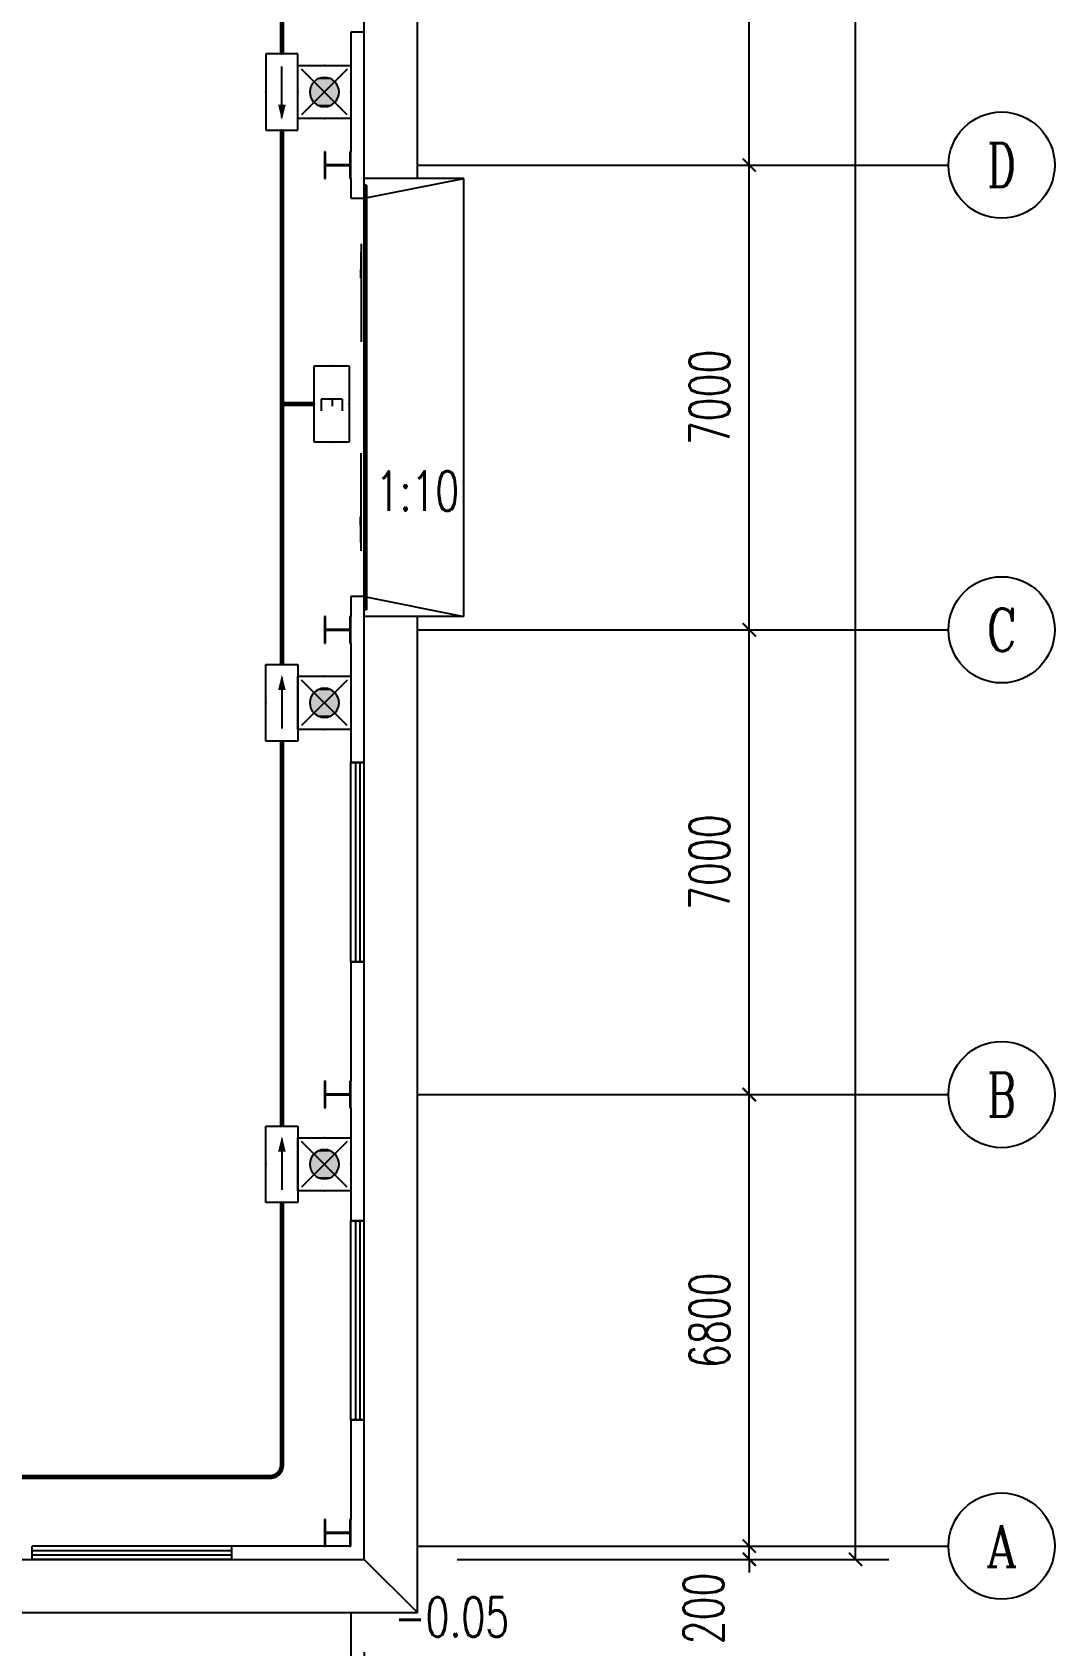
# Model space of a CAD drawing. Extents: x -417156 to 1571408, y 205758 to 1045562.
# Drawn here: x 1173902 to 1189302, y 893153 to 917454 of the extents above; entities that cross this region are included whole.
import ezdxf
from ezdxf.enums import TextEntityAlignment as Align

# ---------------------------------------------------------------- set-up
doc = ezdxf.new("R2010")
doc.units = 0
doc.header["$LTSCALE"] = 1000
doc.header["$MEASUREMENT"] = 0
doc.layers.get('0').update_dxf_attribs({"linetype": 'CONTINUOUS'})
doc.layers.get('DEFPOINTS').update_dxf_attribs({"linetype": 'CONTINUOUS'})
for name, color, linetype in [('AXIS', 3, 'CONTINUOUS'), ('AXIS_TEXT', 7, 'CONTINUOUS'), ('COLUMN', 99, 'CONTINUOUS'), ('DIM_SYMB', 3, 'CONTINUOUS'), ('EQUIP-照明', 3, 'CONTINUOUS'), ('GROUND', 2, 'CONTINUOUS'), ('PUB_TEXT', 7, 'CONTINUOUS'), ('STAIR', 2, 'CONTINUOUS'), ('WALL', 9, 'CONTINUOUS'), ('WINDOW', 99, 'CONTINUOUS'), ('WIRE-照明', 1, 'CONTINUOUS')]:
    doc.layers.add(name, color=color, linetype=linetype)
doc.styles.add('_TCH_AXIS', font='COMPLEX', dxfattribs={"bigfont": 'GBCBIG'})
doc.styles.add('_TCH_DIM', font='SIMPLEX', dxfattribs={"bigfont": 'GBCBIG'})
doc.styles.add('_TEL_DIM', font='SIMPLEX', dxfattribs={"width": 0.8, "height": 3.5, "bigfont": 'HZTXT'})
doc.styles.add('COMPLEX', font='COMPLEX')
doc.styles.add('DIM_FONT', font='SIMPLEX', dxfattribs={"width": 0.7, "bigfont": 'GBCBIG'})
doc.styles.get("Standard").update_dxf_attribs({"font": 'gbenor.shx', "bigfont": 'gbcbig.shx'})
doc.dimstyles.new('DIMN200', dxfattribs={"dimscale": 2, "dimtxt": 300, "dimasz": 100, "dimexe": 250, "dimexo": 300, "dimgap": 150, "dimtad": 1, "dimdec": 0, "dimzin": 0, "dimtxsty": 'DIM_FONT', "dimblk": 'ARCHTICK', "dimcen": 0.09, "dimclrt": 7, "dimazin": 3, "dimtfac": 1, "dimtdec": 0, "dimtix": 1, "dimtmove": 0, "dimatfit": 3, "dimtolj": 1, "dimtzin": 0})

# ---------------------------------------------------------------- blocks, each defined once
blk = doc.blocks.new('_AXISO')
blk.add_circle((0, 0), 0.5)
at = {"layer": 'AXIS_TEXT', "style": 'COMPLEX', "width": 1.041667}
blk.add_attdef('A', text='', height=0.56, dxfattribs=at).set_placement((-0.25, -0.28), (0.25, -0.28), align=Align.FIT)
blk = doc.blocks.new('_ARCHTICK')
at = {"color": 0, "linetype": 'BYBLOCK', "const_width": 0.15}
blk.add_lwpolyline([(-0.5, -0.5), (0.5, 0.5)], dxfattribs=at)
blk = doc.blocks.new('*D72')
at = {"layer": 'AXIS', "color": 0}
for p, q in [((353709, 286158), (360209, 286158)), ((359709, 216158), (359709, 286158)), ((353709, 216158), (360209, 216158))]:
    blk.add_line(p, q, dxfattribs=at)
at = {"layer": 'DEFPOINTS', "color": 0}
for p in [(353109, 286158), (359709, 286158), (353109, 216158)]:
    blk.add_point(p, dxfattribs=at)
at = {"layer": 'AXIS', "color": 0, "xscale": 200, "yscale": 200, "zscale": 200}
for p, rotation in [((359709, 286158), 90), ((359709, 216158), 270)]:
    blk.add_blockref('_ARCHTICK', p, dxfattribs=dict(at, rotation=rotation))
at = {"layer": 'AXIS', "color": 7, "insert": (359109, 251158), "char_height": 600, "attachment_point": 5, "rotation": 90, "style": 'DIM_FONT'}
blk.add_mtext('\\A1;70000', dxfattribs=at)
blk = doc.blocks.new('*D73')
at = {"layer": 'AXIS', "color": 0}
for p, q in [((358109, 216358), (358109, 216558)), ((353709, 216358), (358609, 216358)), ((358109, 216158), (358109, 216358)), ((353709, 216158), (358609, 216158)), ((358109, 216158), (358109, 215958))]:
    blk.add_line(p, q, dxfattribs=at)
at = {"layer": 'DEFPOINTS', "color": 0}
for p in [(353109, 216358), (358109, 216358), (353109, 216158)]:
    blk.add_point(p, dxfattribs=at)
at = {"layer": 'AXIS', "color": 0, "xscale": 200, "yscale": 200, "zscale": 200}
for p, rotation in [((358109, 216358), 270), ((358109, 216158), 90)]:
    blk.add_blockref('_ARCHTICK', p, dxfattribs=dict(at, rotation=rotation))
at = {"layer": 'AXIS', "color": 7, "insert": (357419, 215418), "char_height": 600, "attachment_point": 5, "rotation": 90, "style": 'DIM_FONT'}
blk.add_mtext('\\A1;200', dxfattribs=at)
blk = doc.blocks.new('*D74')
at = {"layer": 'AXIS', "color": 0}
for p, q in [((353709, 223158), (358609, 223158)), ((358109, 216358), (358109, 223158)), ((353709, 216358), (358609, 216358))]:
    blk.add_line(p, q, dxfattribs=at)
at = {"layer": 'DEFPOINTS', "color": 0}
for p in [(353109, 223158), (358109, 223158), (353109, 216358)]:
    blk.add_point(p, dxfattribs=at)
at = {"layer": 'AXIS', "color": 0, "xscale": 200, "yscale": 200, "zscale": 200}
for p, rotation in [((358109, 223158), 90), ((358109, 216358), 270)]:
    blk.add_blockref('_ARCHTICK', p, dxfattribs=dict(at, rotation=rotation))
at = {"layer": 'AXIS', "color": 7, "insert": (357509, 219758), "char_height": 600, "attachment_point": 5, "rotation": 90, "style": 'DIM_FONT'}
blk.add_mtext('\\A1;6800', dxfattribs=at)
blk = doc.blocks.new('*D75')
at = {"layer": 'AXIS', "color": 0}
for p, q in [((353709, 230158), (358609, 230158)), ((358109, 223158), (358109, 230158)), ((353709, 223158), (358609, 223158))]:
    blk.add_line(p, q, dxfattribs=at)
at = {"layer": 'DEFPOINTS', "color": 0}
for p in [(353109, 230158), (358109, 230158), (353109, 223158)]:
    blk.add_point(p, dxfattribs=at)
at = {"layer": 'AXIS', "color": 0, "xscale": 200, "yscale": 200, "zscale": 200}
for p, rotation in [((358109, 230158), 90), ((358109, 223158), 270)]:
    blk.add_blockref('_ARCHTICK', p, dxfattribs=dict(at, rotation=rotation))
at = {"layer": 'AXIS', "color": 7, "insert": (357509, 226658), "char_height": 600, "attachment_point": 5, "rotation": 90, "style": 'DIM_FONT'}
blk.add_mtext('\\A1;7000', dxfattribs=at)
blk = doc.blocks.new('*D76')
at = {"layer": 'AXIS', "color": 0}
for p, q in [((353709, 237158), (358609, 237158)), ((358109, 230158), (358109, 237158)), ((353709, 230158), (358609, 230158))]:
    blk.add_line(p, q, dxfattribs=at)
at = {"layer": 'DEFPOINTS', "color": 0}
for p in [(353109, 237158), (358109, 237158), (353109, 230158)]:
    blk.add_point(p, dxfattribs=at)
at = {"layer": 'AXIS', "color": 0, "xscale": 200, "yscale": 200, "zscale": 200}
for p, rotation in [((358109, 237158), 90), ((358109, 230158), 270)]:
    blk.add_blockref('_ARCHTICK', p, dxfattribs=dict(at, rotation=rotation))
at = {"layer": 'AXIS', "color": 7, "insert": (357509, 233658), "char_height": 600, "attachment_point": 5, "rotation": 90, "style": 'DIM_FONT'}
blk.add_mtext('\\A1;7000', dxfattribs=at)
blk = doc.blocks.new('*D77')
at = {"layer": 'AXIS', "color": 0}
for p, q in [((353709, 244158), (358609, 244158)), ((358109, 237158), (358109, 244158)), ((353709, 237158), (358609, 237158))]:
    blk.add_line(p, q, dxfattribs=at)
at = {"layer": 'DEFPOINTS', "color": 0}
for p in [(353109, 244158), (358109, 244158), (353109, 237158)]:
    blk.add_point(p, dxfattribs=at)
at = {"layer": 'AXIS', "color": 0, "xscale": 200, "yscale": 200, "zscale": 200}
for p, rotation in [((358109, 244158), 90), ((358109, 237158), 270)]:
    blk.add_blockref('_ARCHTICK', p, dxfattribs=dict(at, rotation=rotation))
at = {"layer": 'AXIS', "color": 7, "insert": (357509, 240658), "char_height": 600, "attachment_point": 5, "rotation": 90, "style": 'DIM_FONT'}
blk.add_mtext('\\A1;7000', dxfattribs=at)
blk = doc.blocks.new('$WINLIB2D$00000001')
for p, q in [((-0.5, 0.5), (0.5, 0.5)), ((-0.5, 0.5), (-0.5, -0.5)), ((0.5, -0.5), (0.5, 0.5)), ((0.5, 0.1667), (-0.5, 0.1667)), ((0.5, -0.1667), (-0.5, -0.1667)), ((-0.5, -0.5), (0.5, -0.5))]:
    blk.add_line(p, q)
blk = doc.blocks.new('$DORLIB2D$00000130')
at = {"color": 0, "linetype": 'CONTINUOUS'}
for p, q in [((-0.5333, 0.6601), (-0.5333, 0.5127)), ((0, 0.6601), (-0.5333, 0.6601)), ((0, 0.5127), (0, 0.6601)), ((0.5333, 0.6601), (0, 0.6601)), ((0.5333, 0.6601), (0.5333, 0.5127)), ((0, 0.5127), (-0.5333, 0.5127)), ((0.5333, 0.5127), (0, 0.5127)), ((-0.3853, 0.2694), (-0.1396, 0.2694)), ((-0.3853, 0.2694), (-0.2999, 0.2144)), ((-0.2999, 0.2144), (-0.2999, 0.2694)), ((0.3853, 0.2694), (0.1396, 0.2694)), ((0.2999, 0.2144), (0.2999, 0.2694)), ((0.3853, 0.2694), (0.2999, 0.2144))]:
    blk.add_line(p, q, dxfattribs=at)
blk = doc.blocks.new('*D85')
at = {"layer": 'AXIS', "color": 0}
for p, q in [((237909, 214758), (237909, 208258)), ((352309, 214758), (352309, 208258)), ((237909, 208758), (352309, 208758))]:
    blk.add_line(p, q, dxfattribs=at)
at = {"layer": 'DEFPOINTS', "color": 0}
for p in [(237909, 215358), (352309, 215358), (352309, 208758)]:
    blk.add_point(p, dxfattribs=at)
at = {"layer": 'AXIS', "color": 0, "xscale": 200, "yscale": 200, "zscale": 200, "rotation": 180}
blk.add_blockref('_ARCHTICK', (237909, 208758), dxfattribs=at)
at = {"layer": 'AXIS', "color": 0, "xscale": 200, "yscale": 200, "zscale": 200}
blk.add_blockref('_ARCHTICK', (352309, 208758), dxfattribs=at)
at = {"layer": 'AXIS', "color": 7, "insert": (295109, 209358), "char_height": 600, "attachment_point": 5, "style": 'DIM_FONT'}
blk.add_mtext('\\A1;114400', dxfattribs=at)
blk = doc.blocks.new('*D104')
at = {"layer": 'AXIS', "color": 0}
for p, q in [((345509, 214758), (345509, 209858)), ((352109, 214758), (352109, 209858)), ((345509, 210358), (352109, 210358))]:
    blk.add_line(p, q, dxfattribs=at)
at = {"layer": 'DEFPOINTS', "color": 0}
for p in [(345509, 215358), (352109, 215358), (352109, 210358)]:
    blk.add_point(p, dxfattribs=at)
at = {"layer": 'AXIS', "color": 0, "xscale": 200, "yscale": 200, "zscale": 200, "rotation": 180}
blk.add_blockref('_ARCHTICK', (345509, 210358), dxfattribs=at)
at = {"layer": 'AXIS', "color": 0, "xscale": 200, "yscale": 200, "zscale": 200}
blk.add_blockref('_ARCHTICK', (352109, 210358), dxfattribs=at)
at = {"layer": 'AXIS', "color": 7, "insert": (348809, 210958), "char_height": 600, "attachment_point": 5, "style": 'DIM_FONT'}
blk.add_mtext('\\A1;6600', dxfattribs=at)
blk = doc.blocks.new('*D105')
at = {"layer": 'AXIS', "color": 0}
for p, q in [((352109, 214758), (352109, 209858)), ((352309, 214758), (352309, 209858)), ((352109, 210358), (351909, 210358)), ((352109, 210358), (352309, 210358)), ((352309, 210358), (352509, 210358))]:
    blk.add_line(p, q, dxfattribs=at)
at = {"layer": 'DEFPOINTS', "color": 0}
for p in [(352109, 215358), (352309, 215358), (352309, 210358)]:
    blk.add_point(p, dxfattribs=at)
at = {"layer": 'AXIS', "color": 0, "xscale": 200, "yscale": 200, "zscale": 200}
blk.add_blockref('_ARCHTICK', (352109, 210358), dxfattribs=at)
at = {"layer": 'AXIS', "color": 0, "xscale": 200, "yscale": 200, "zscale": 200, "rotation": 180}
blk.add_blockref('_ARCHTICK', (352309, 210358), dxfattribs=at)
at = {"layer": 'AXIS', "color": 7, "insert": (353049, 211048), "char_height": 600, "attachment_point": 5, "style": 'DIM_FONT'}
blk.add_mtext('\\A1;200', dxfattribs=at)
blk = doc.blocks.new('$EQUIP$00001776')
for p, q in [((0.72, 0.66), (-0.72, 0.66)), ((-0.72, 0.66), (-0.72, 0)), ((0.72, 0), (0.72, 0.66)), ((-0.72, 0), (0.72, 0))]:
    blk.add_line(p, q)
for p in [(0, 0.66), (-0.72, 0.33), (0.72, 0.33), (0, 0)]:
    blk.add_point(p)
blk = doc.blocks.new('$EQUIP$00001167')
for p, q in [((-0.429, 0.429), (0.429, -0.429)), ((-0.429, -0.429), (0.429, 0.429))]:
    blk.add_line(p, q)
blk.add_lwpolyline([(-0.5, 0.5), (-0.5, -0.5), (0.5, -0.5), (0.5, 0.5)], close=True)
blk.add_circle((0, 0), 0.275)
for p in [(0, 0.5), (-0.5, 0), (0.5, 0), (0, -0.5)]:
    blk.add_point(p)
for points in [[(-0.238, 0.137), (0.238, 0.137), (-0.275, 0), (0.275, 0)], [(-0.238, -0.137), (0.238, -0.137), (-0.275, 0), (0.275, 0)], [(-0.137, 0.238), (0.137, 0.238), (-0.238, 0.137), (0.238, 0.137)], [(0, 0.275), (0, 0.275), (-0.137, 0.238), (0.137, 0.238)], [(-0.137, -0.238), (0.137, -0.238), (-0.238, -0.137), (0.238, -0.137)], [(0, -0.275), (0, -0.275), (-0.137, -0.238), (0.137, -0.238)]]:
    blk.add_solid(points)
at = {"flags": 9}
blk.add_attdef('A', (0, 0), '', height=0.00002, dxfattribs=at)
blk = doc.blocks.new('$EQUIP$00001686')
for p, q in [((0.72, 0.6), (-0.72, 0.6)), ((-0.72, 0.6), (-0.72, 0)), ((0.72, 0), (0.72, 0.6)), ((-0.72, 0), (0.72, 0))]:
    blk.add_line(p, q)
at = {"color": 7}
blk.add_line((-0.48, 0.3), (0.48, 0.3), dxfattribs=at)
for p in [(0, 0.6), (-0.72, 0.3), (0, 0), (0.72, 0.3)]:
    blk.add_point(p)
blk.add_solid([(-0.24, 0.228), (-0.528, 0.3), (-0.24, 0.372)])
blk = doc.blocks.new('E22')
at = {"layer": 'AXIS', "color": 8}
for p, q in [((353109, 237157.7), (361109, 237157.7)), ((353109, 230157.7), (361109, 230157.7)), ((353109, 223157.7), (361109, 223157.7)), ((353109, 216357.7), (361109, 216357.7)), ((352109, 215357.7), (352109, 207357.7))]:
    blk.add_line(p, q, dxfattribs=at)
at = {"layer": 'COLUMN', "color": 8}
for p, q in [((351725, 237357.7), (351709, 237357.7)), ((351709, 237357.7), (351709, 236957.7)), ((351725, 237162.7), (351725, 237357.7)), ((352109, 237357.7), (352093, 237357.7)), ((352093, 237357.7), (352093, 237162.7)), ((352109, 236957.7), (352109, 237357.7)), ((351709, 236957.7), (351725, 236957.7)), ((352093, 237162.7), (351725, 237162.7)), ((351725, 237152.7), (352093, 237152.7)), ((351725, 236957.7), (351725, 237152.7)), ((352093, 237152.7), (352093, 236957.7)), ((352093, 236957.7), (352109, 236957.7)), ((351725, 230357.7), (351709, 230357.7)), ((351709, 230357.7), (351709, 229957.7)), ((351725, 230162.7), (351725, 230357.7)), ((352093, 230162.7), (351725, 230162.7)), ((351725, 230152.7), (352093, 230152.7)), ((351725, 229957.7), (351725, 230152.7)), ((352109, 230357.7), (352093, 230357.7)), ((352093, 230357.7), (352093, 230162.7)), ((352093, 230152.7), (352093, 229957.7)), ((352109, 229957.7), (352109, 230357.7)), ((351709, 229957.7), (351725, 229957.7)), ((352093, 229957.7), (352109, 229957.7)), ((351725, 223357.7), (351709, 223357.7)), ((351709, 223357.7), (351709, 222957.7)), ((351725, 223162.7), (351725, 223357.7)), ((352109, 223357.7), (352093, 223357.7)), ((352093, 223357.7), (352093, 223162.7)), ((352109, 222957.7), (352109, 223357.7)), ((352093, 223162.7), (351725, 223162.7)), ((351725, 223152.7), (352093, 223152.7)), ((351725, 222957.7), (351725, 223152.7)), ((352093, 223152.7), (352093, 222957.7)), ((351709, 222957.7), (351725, 222957.7)), ((352093, 222957.7), (352109, 222957.7)), ((351725, 216757.7), (351709, 216757.7)), ((351709, 216757.7), (351709, 216357.7)), ((351725, 216562.7), (351725, 216757.7)), ((352093, 216562.7), (351725, 216562.7)), ((351725, 216552.7), (352093, 216552.7)), ((351725, 216357.7), (351725, 216552.7)), ((352109, 216757.7), (352093, 216757.7)), ((352093, 216757.7), (352093, 216562.7)), ((352093, 216552.7), (352093, 216357.7)), ((352109, 216357.7), (352109, 216757.7)), ((351709, 216357.7), (351725, 216357.7)), ((352093, 216357.7), (352109, 216357.7))]:
    blk.add_line(p, q, dxfattribs=at)
at = {"layer": 'DIM_SYMB', "color": 8}
blk.add_lwpolyline([(352485.4, 231742.3, 0, 0, 0), (353092.7, 231742.3, 160, 0, 0), (353692.7, 231742.3, 0, 0, 0)], format="xyseb", dxfattribs=at)
at = {"layer": 'GROUND', "color": 8}
for p, q in [((352309, 236957.7), (352309, 265357.7)), ((353109, 236957.7), (353109, 265357.7)), ((352309, 216157.7), (352309, 230357.7)), ((353109, 215357.7), (353109, 230357.7)), ((345658.8, 216157.7), (352309, 216157.7)), ((352309, 216157.7), (353109, 215357.7)), ((345658.8, 215357.7), (353109, 215357.7))]:
    blk.add_line(p, q, dxfattribs=at)
at = {"layer": 'STAIR', "color": 8}
for p, q in [((353809, 236957.7), (352309, 236957.7)), ((352309, 230357.7), (352309, 236957.7)), ((352309, 236657.7), (353809, 236957.7)), ((353809, 230357.7), (353809, 236957.7)), ((352309, 230657.7), (353809, 230357.7)), ((353809, 230357.7), (352309, 230357.7))]:
    blk.add_line(p, q, dxfattribs=at)
at = {"layer": 'WALL', "color": 8}
for p, q in [((352309, 239157.7), (352109, 239157.7)), ((352109, 239157.7), (352109, 237357.7)), ((352309, 237157.7), (352309, 239157.7)), ((352109, 236957.7), (352109, 236657.7)), ((352309, 236657.7), (352309, 237157.7)), ((352109, 236657.7), (352309, 236657.7)), ((352309, 230657.7), (352109, 230657.7)), ((352109, 230657.7), (352109, 230357.7)), ((352309, 230157.7), (352309, 230657.7)), ((352309, 228157.7), (352309, 230157.7)), ((352109, 229957.7), (352109, 228157.7)), ((352109, 228157.7), (352309, 228157.7)), ((352309, 225157.7), (352109, 225157.7)), ((352109, 225157.7), (352109, 223357.7)), ((352309, 223157.7), (352309, 225157.7)), ((352309, 221257.7), (352309, 223157.7)), ((352109, 222957.7), (352109, 221257.7)), ((352109, 221257.7), (352309, 221257.7)), ((352309, 218257.7), (352109, 218257.7)), ((352109, 218257.7), (352109, 216757.7)), ((352309, 216157.7), (352309, 218257.7)), ((351709, 216357.7), (350309, 216357.7)), ((350309, 216357.7), (350309, 216157.7)), ((352093, 216357.7), (351725, 216357.7)), ((350309, 216157.7), (352309, 216157.7))]:
    blk.add_line(p, q, dxfattribs=at)
at = {"layer": 'AXIS', "color": 8}
ref = blk.add_blockref('_AXISO', (361909, 237157.7), dxfattribs=dict(at, xscale=1600, yscale=1600, zscale=1600))
ref.add_attrib('A', 'D', dxfattribs={"layer": 'AXIS_TEXT', "color": 8, "height": 657.6, "style": '_TCH_AXIS', "width": 0.823529}).set_placement((361689.8, 236829), (362128.2, 236829), align=Align.FIT)
ref = blk.add_blockref('_AXISO', (361909, 230157.7), dxfattribs=dict(at, xscale=1600, yscale=1600, zscale=1600))
ref.add_attrib('A', 'C', dxfattribs={"layer": 'AXIS_TEXT', "color": 8, "height": 641, "style": '_TCH_AXIS'}).set_placement((361680.1, 229837.2), (362137.9, 229837.2), align=Align.FIT)
ref = blk.add_blockref('_AXISO', (361909, 223157.7), dxfattribs=dict(at, xscale=1600, yscale=1600, zscale=1600))
ref.add_attrib('A', 'B', dxfattribs={"layer": 'AXIS_TEXT', "color": 8, "height": 657.6, "style": '_TCH_AXIS', "width": 0.823529}).set_placement((361689.8, 222829), (362128.2, 222829), align=Align.FIT)
ref = blk.add_blockref('_AXISO', (361909, 216357.7), dxfattribs=dict(at, xscale=1600, yscale=1600, zscale=1600))
ref.add_attrib('A', 'A', dxfattribs={"layer": 'AXIS_TEXT', "color": 8, "height": 625, "style": '_TCH_AXIS', "width": 0.888889}).set_placement((361670.9, 216045.2), (362147.1, 216045.2), align=Align.FIT)
at = {"layer": 'WINDOW', "color": 8, "rotation": 90}
for name, p, xscale, yscale, zscale in [('$DORLIB2D$00000130', (352209, 233657.7), 6000, -200, 6000), ('$WINLIB2D$00000001', (352209, 226657.7), 3000, 200, 3000), ('$WINLIB2D$00000001', (352209, 219757.7), 3000, 200, 3000)]:
    blk.add_blockref(name, p, dxfattribs=dict(at, xscale=xscale, yscale=yscale, zscale=zscale))
at = {"layer": 'WINDOW', "color": 8, "xscale": -3000, "yscale": 200, "zscale": -3000}
blk.add_blockref('$WINLIB2D$00000001', (348809, 216257.7), dxfattribs=at)
at = {"layer": 'PUB_TEXT', "color": 8, "style": '_TCH_DIM', "width": 0.705882}
blk.add_text('1:10', height=595, dxfattribs=at).set_placement((352479.1, 231952.3))
at = {"layer": 'PUB_TEXT', "color": 7, "style": '_TCH_DIM', "width": 0.705882}
blk.add_text('-0.05', height=595, dxfattribs=at).set_placement((352764.4, 214991.3))
at = {"layer": 'AXIS', "color": 8}
for p1, p2, distance, picture, middle in [((353109, 216157.7), (353109, 286157.7), -6600, '*D72', (359109, 251157.7)), ((353109, 237157.7), (353109, 244157.7), -5000, '*D77', (357509, 240657.7)), ((353109, 230157.7), (353109, 237157.7), -5000, '*D76', (357509, 233657.7)), ((353109, 223157.7), (353109, 230157.7), -5000, '*D75', (357509, 226657.7)), ((353109, 216357.7), (353109, 223157.7), -5000, '*D74', (357509, 219757.7)), ((237909, 215357.7), (352309, 215357.7), -6600, '*D85', (295109, 209357.7)), ((345509, 215357.7), (352109, 215357.7), -5000, '*D104', (348809, 210957.7))]:
    dim = blk.add_aligned_dim(p1=p1, p2=p2, distance=distance, dimstyle='DIMN200', dxfattribs=at)
    dim.commit()
    dim.dimension.update_dxf_attribs({"geometry": picture, "text_midpoint": middle})
for base, p1, p2, angle, picture, middle in [((358109, 216357.7), (353109, 216157.7), (353109, 216357.7), 90, '*D73', (357419, 215417.7)), ((352309, 210357.7), (352109, 215357.7), (352309, 215357.7), 0, '*D105', (353049, 211047.7))]:
    dim = blk.add_linear_dim(base=base, p1=p1, p2=p2, angle=angle, dimstyle='DIMN200', dxfattribs=at)
    dim.commit()
    dim.dimension.update_dxf_attribs({"geometry": picture, "text_midpoint": middle, "dimtype": 161})

msp = doc.modelspace()

# ---------------------------------------------------------------- linework, layer by layer
at = {"layer": 'WIRE-照明', "linetype": 'CONTINUOUS', "const_width": 70}
for points in [[(1177662, 917130), (1177662, 920778)], [(1177662, 907930), (1177662, 915978)], [(1178148, 911855), (1177662, 911855)], [(1177662, 900980), (1177662, 906778)]]:
    msp.add_lwpolyline(points, dxfattribs=at)
msp.add_lwpolyline([(1173628, 895694), (1177482, 895694, 0.414214), (1177662, 895874), (1177662, 899828)], format="xyb", dxfattribs=at)

# ---------------------------------------------------------------- block references
msp.add_blockref('E22', (826593, 678296))
at = {"layer": 'EQUIP-照明', "yscale": 800, "zscale": 800, "rotation": 90}
for p, xscale in [((1177902, 916554), 800), ((1177902, 907354), -800), ((1177902, 900404), -800)]:
    msp.add_blockref('$EQUIP$00001686', p, dxfattribs=dict(at, xscale=xscale))
at = {"layer": 'EQUIP-照明', "xscale": -800, "yscale": 800, "zscale": 800}
for p in [(1178302, 916554), (1178302, 907354), (1178302, 900404)]:
    msp.add_blockref('$EQUIP$00001167', p, dxfattribs=at)
at = {"layer": 'EQUIP-照明'}
ref = msp.add_blockref('$EQUIP$00001776', (1178676, 911855), dxfattribs=dict(at, xscale=-800, yscale=800, zscale=800, rotation=90))
ref.add_attrib('$TEXT$', 'E', dxfattribs={"layer": '0', "color": 7, "height": 320, "rotation": 270, "style": '_TEL_DIM'}).set_placement((1178412, 911855), align=Align.MIDDLE_CENTER)

doc.saveas('drawing.dxf')
